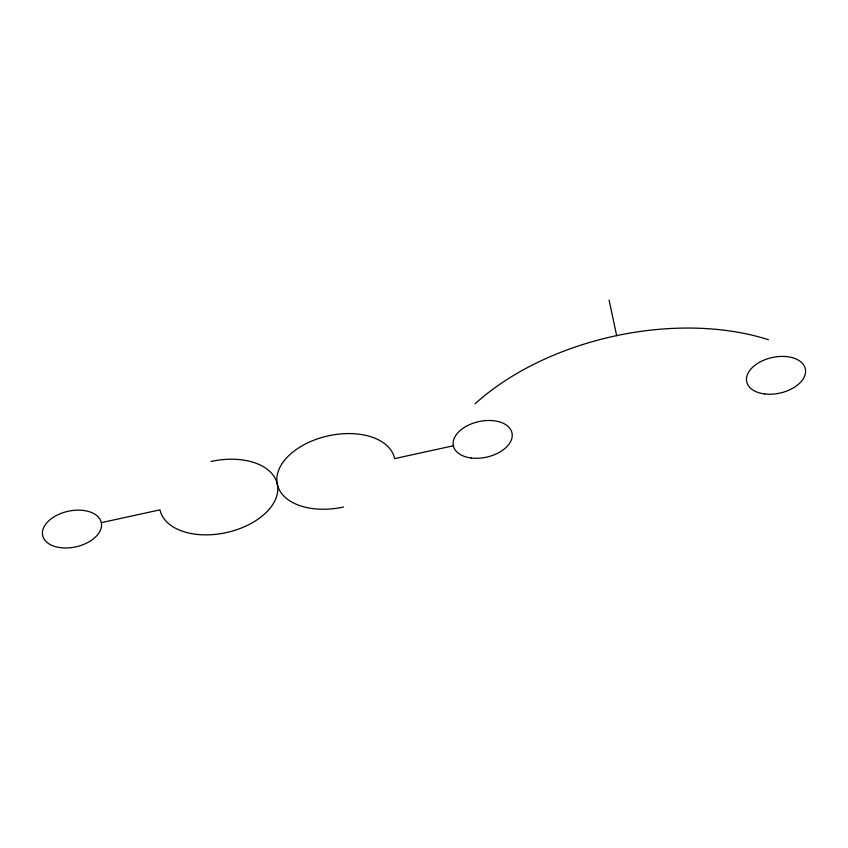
<?xml version="1.0" encoding="UTF-8"?>
<svg xmlns="http://www.w3.org/2000/svg" width="848" height="848" viewBox="0 0 848 848"><rect width="100%" height="100%" fill="white"/><g stroke="black" fill="none" stroke-linecap="round" stroke-linejoin="round"><path stroke-width="1.27" d="M101.315 522.654A30.03 18.2 -12.5 0 0 54.028 516.845A30.03 18.2 -12.5 0 0 60.59 547.681A30.03 18.2 -12.5 0 0 101.315 522.654L159.986 509.839A60.049 36.39 -12.5 0 0 226.225 532.629A60.049 36.39 -12.5 0 0 277.317 484.219A60.049 36.39 -12.5 0 1 328.42 435.808A60.049 36.39 -12.5 0 1 394.67 458.598L453.33 445.783M609.087 300.022L616.655 335.617M211.088 461.439A60.049 36.39 -12.5 0 1 277.317 484.219A60.049 36.39 -12.5 0 0 343.567 507.009M475.103 403.786A217.692 131.917 -12.5 0 1 768.458 339.719M471.276 457.994A30.03 18.2 -12.5 0 0 512.001 432.968A30.03 18.2 -12.5 0 0 464.725 427.169A30.03 18.2 -12.5 0 0 471.276 457.994M764.631 393.938A30.03 18.2 -12.5 0 0 805.356 368.912A30.03 18.2 -12.5 0 0 758.08 363.103A30.03 18.2 -12.5 0 0 764.631 393.938"/></g></svg>
